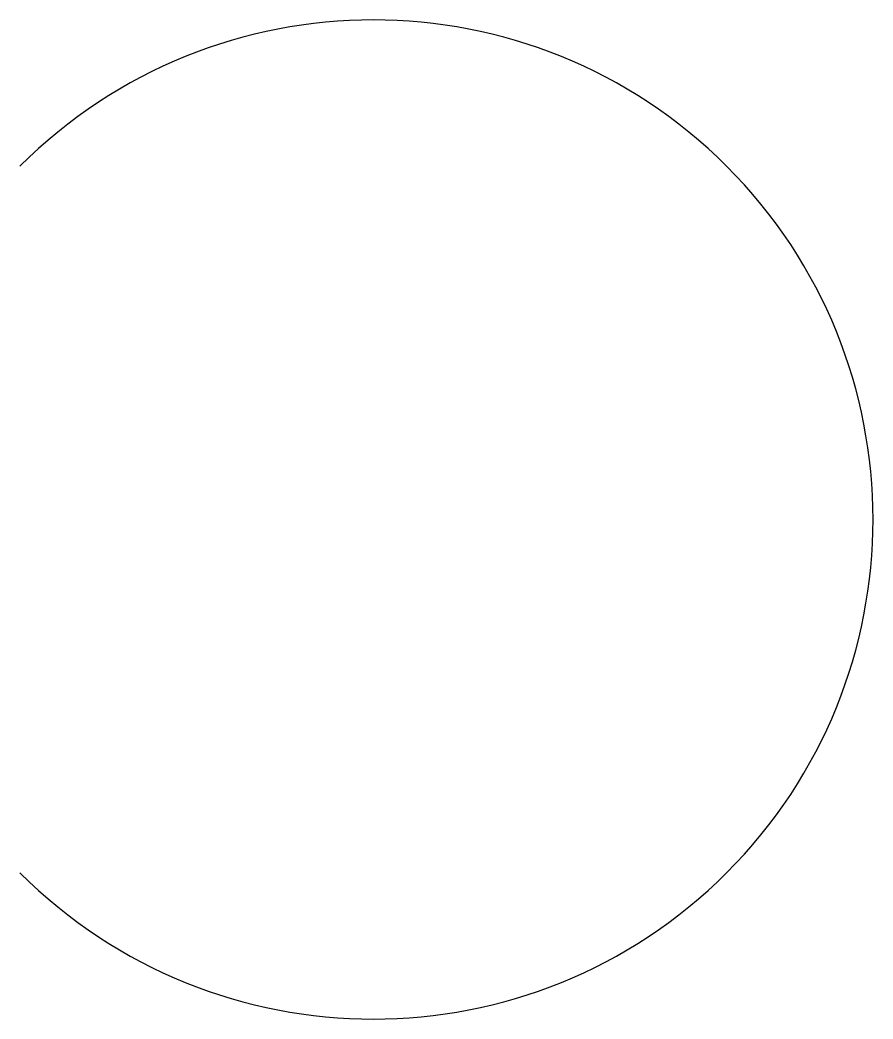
# Model space of a CAD drawing. Extents: x -11 to 15.6, y -15.6 to 15.6.
import ezdxf

# ---------------------------------------------------------------- set-up
doc = ezdxf.new("R2010")
doc.units = 0
doc.header["$MEASUREMENT"] = 0
doc.layers.get('0').update_dxf_attribs({"linetype": 'CONTINUOUS'})

msp = doc.modelspace()

# ---------------------------------------------------------------- linework, layer by layer
msp.add_arc((0, 0, -11), 15.556, 225, 135)

doc.saveas('drawing.dxf')
